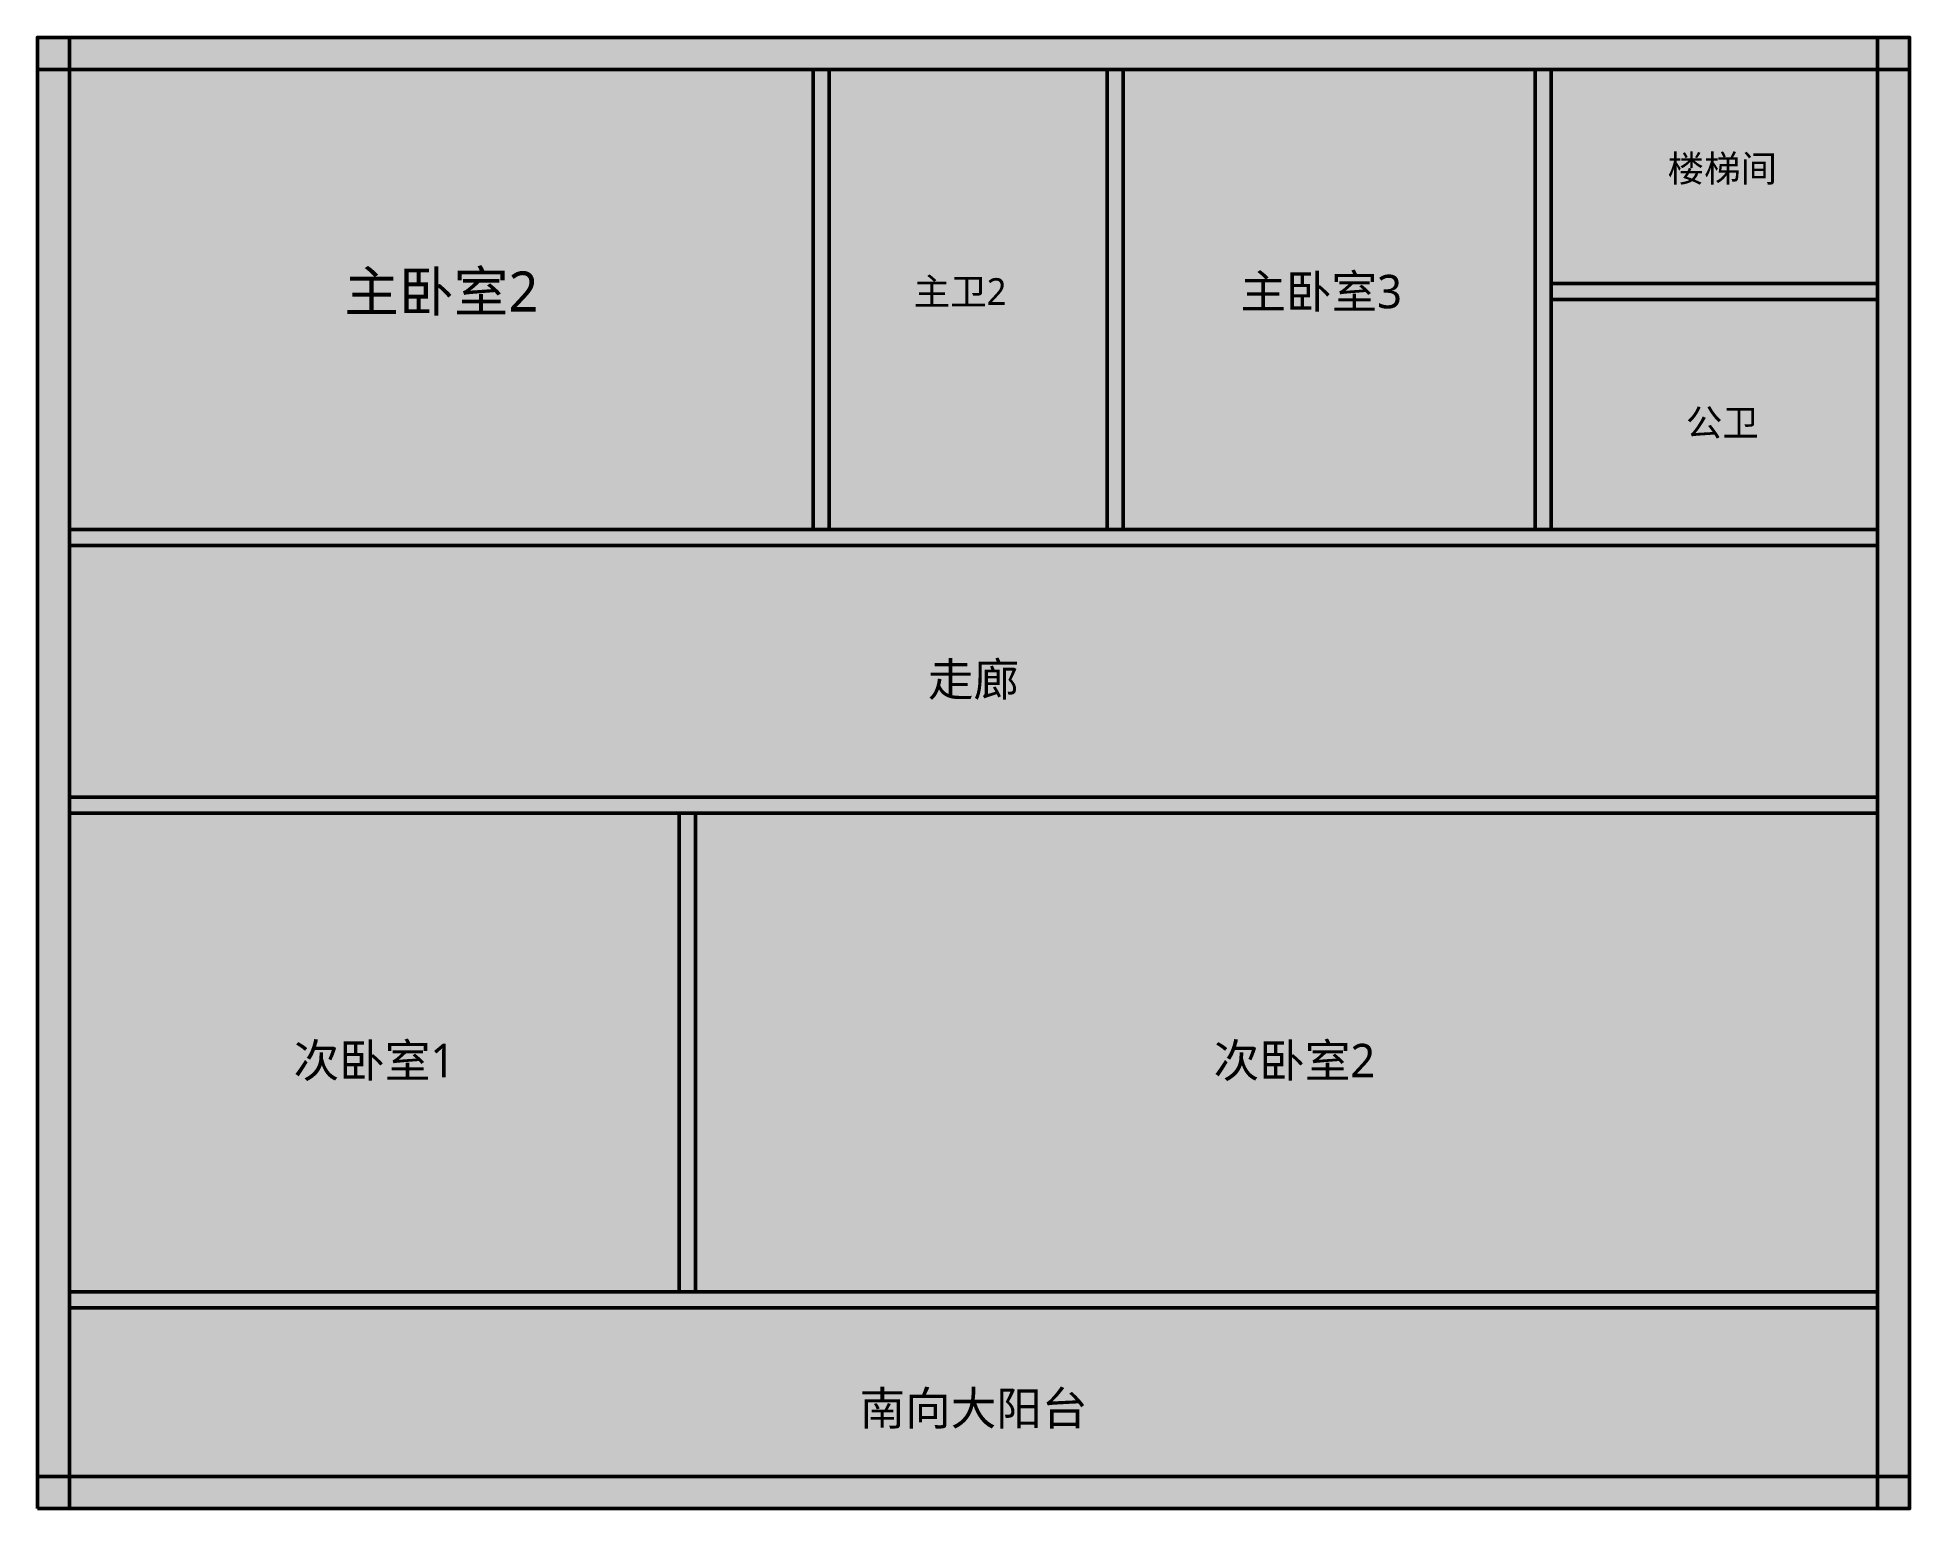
# Model space of a CAD drawing. Header units: millimetres. Extents: x 0 to 14000, y 0 to 11000.
import ezdxf
from ezdxf.enums import TextEntityAlignment as Align

# ---------------------------------------------------------------- set-up
doc = ezdxf.new("R2010")
doc.units = ezdxf.units.MM
for name, color, linetype in [('ROOM-FILL', 150, 'Continuous'), ('TEXT', 250, 'Continuous'), ('WALL', 250, 'Continuous'), ('WALL-FILL', 250, 'Continuous')]:
    doc.layers.add(name, color=color, linetype=linetype)
doc.styles.add('CJK', font='NotoSansCJK-Regular.ttc')

msp = doc.modelspace()

# ---------------------------------------------------------------- hatches: boundary and pattern name
at = {"layer": 'ROOM-FILL'}
for points in [[(240, 7320), (5800, 7320), (5800, 10760), (240, 10760), (240, 7320)], [(5920, 7320), (8000, 7320), (8000, 10760), (5920, 10760), (5920, 7320)], [(8120, 7320), (11200, 7320), (11200, 10760), (8120, 10760), (8120, 7320)], [(11320, 9160), (13760, 9160), (13760, 10760), (11320, 10760), (11320, 9160)], [(11320, 7320), (13760, 7320), (13760, 9040), (11320, 9040), (11320, 7320)], [(240, 5320), (13760, 5320), (13760, 7200), (240, 7200), (240, 5320)], [(240, 1620), (4800, 1620), (4800, 5200), (240, 5200), (240, 1620)], [(4920, 1620), (13760, 1620), (13760, 5200), (4920, 5200), (4920, 1620)], [(240, 240), (13760, 240), (13760, 1500), (240, 1500), (240, 240)]]:
    msp.add_hatch(color=150, dxfattribs=at).paths.add_polyline_path(points)
at = {"layer": 'WALL-FILL'}
for points in [[(0, 10760), (14000, 10760), (14000, 11000), (0, 11000), (0, 10760)], [(0, 0), (240, 0), (240, 11000), (0, 11000), (0, 0)], [(13760, 0), (14000, 0), (14000, 11000), (13760, 11000), (13760, 0)], [(5800, 7320), (5920, 7320), (5920, 10760), (5800, 10760), (5800, 7320)], [(8000, 7320), (8120, 7320), (8120, 10760), (8000, 10760), (8000, 7320)], [(11200, 7320), (11320, 7320), (11320, 10760), (11200, 10760), (11200, 7320)], [(11320, 9040), (13760, 9040), (13760, 9160), (11320, 9160), (11320, 9040)], [(240, 7200), (13760, 7200), (13760, 7320), (240, 7320), (240, 7200)], [(240, 5200), (13760, 5200), (13760, 5320), (240, 5320), (240, 5200)], [(4800, 1620), (4920, 1620), (4920, 5200), (4800, 5200), (4800, 1620)], [(240, 1500), (13760, 1500), (13760, 1620), (240, 1620), (240, 1500)], [(0, 0), (14000, 0), (14000, 240), (0, 240), (0, 0)]]:
    msp.add_hatch(color=250, dxfattribs=at).paths.add_polyline_path(points)

# ---------------------------------------------------------------- linework, layer by layer
at = {"layer": 'WALL', "color": 250, "lineweight": 50}
for points in [[(0, 10760), (14000, 10760), (14000, 11000), (0, 11000), (0, 10760)], [(0, 0), (240, 0), (240, 11000), (0, 11000), (0, 0)], [(13760, 0), (14000, 0), (14000, 11000), (13760, 11000), (13760, 0)], [(5800, 7320), (5920, 7320), (5920, 10760), (5800, 10760), (5800, 7320)], [(8000, 7320), (8120, 7320), (8120, 10760), (8000, 10760), (8000, 7320)], [(11200, 7320), (11320, 7320), (11320, 10760), (11200, 10760), (11200, 7320)], [(11320, 9040), (13760, 9040), (13760, 9160), (11320, 9160), (11320, 9040)], [(240, 7200), (13760, 7200), (13760, 7320), (240, 7320), (240, 7200)], [(240, 5200), (13760, 5200), (13760, 5320), (240, 5320), (240, 5200)], [(4800, 1620), (4920, 1620), (4920, 5200), (4800, 5200), (4800, 1620)], [(240, 1500), (13760, 1500), (13760, 1620), (240, 1620), (240, 1500)], [(0, 0), (14000, 0), (14000, 240), (0, 240), (0, 0)]]:
    msp.add_lwpolyline(points, close=True, dxfattribs=at)

# ---------------------------------------------------------------- texts
at = {"layer": 'TEXT', "color": 250, "style": 'CJK'}
for s, height, p in [('楼梯间', 200, (12600, 10020)), ('主卧室2', 300, (3020, 9100)), ('主卧室3', 250, (9600, 9100)), ('主卫2', 200, (6900, 9100)), ('公卫', 200, (12600, 8120)), ('走廊', 250, (7000, 6200)), ('次卧室1', 250, (2520, 3350)), ('次卧室2', 250, (9400, 3350)), ('南向大阳台', 250, (7000, 750))]:
    msp.add_text(s, height=height, dxfattribs=at).set_placement(p, align=Align.MIDDLE_CENTER)

doc.saveas('drawing.dxf')
